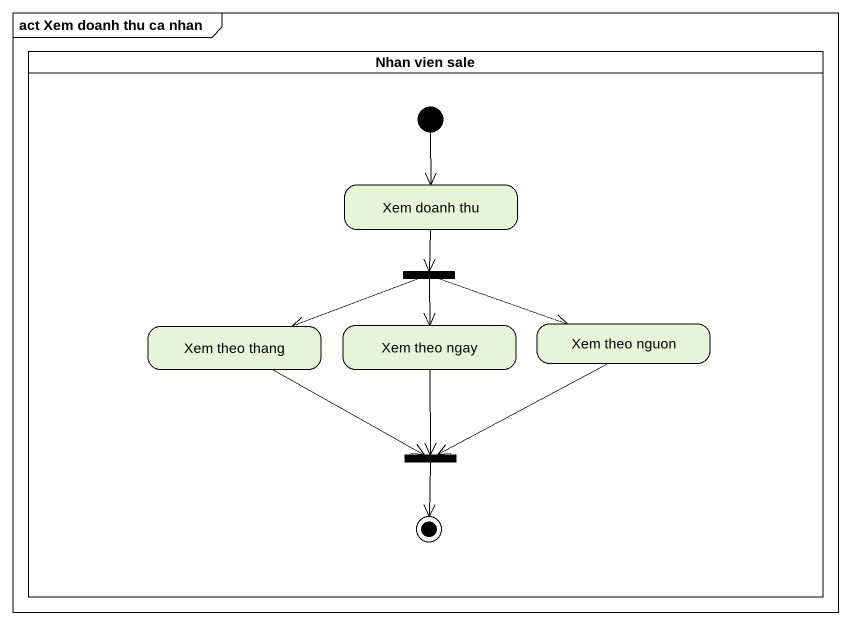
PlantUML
@startuml
mainframe act Xem doanh thu ca nhan
hide empty description
state "Nhan vien sale" as Nhan_vien_sale <<partition>> {
  state "Xem doanh thu" as Xem_doanh_thu
  state fork1 <<fork>>
  state "Xem theo thang" as Xem_theo_thang
  state "Xem theo ngay" as Xem_theo_ngay
  state "Xem theo nguon" as Xem_theo_nguon
  state fork2 <<join>>
  [*] --> Xem_doanh_thu
  fork2 --> [*]
}
Xem_doanh_thu --> fork1
fork1 -left-> Xem_theo_thang
fork1 --> Xem_theo_ngay
fork1 -right-> Xem_theo_nguon
Xem_theo_thang -right-> fork2
Xem_theo_ngay --> fork2
Xem_theo_nguon -left-> fork2
@enduml
